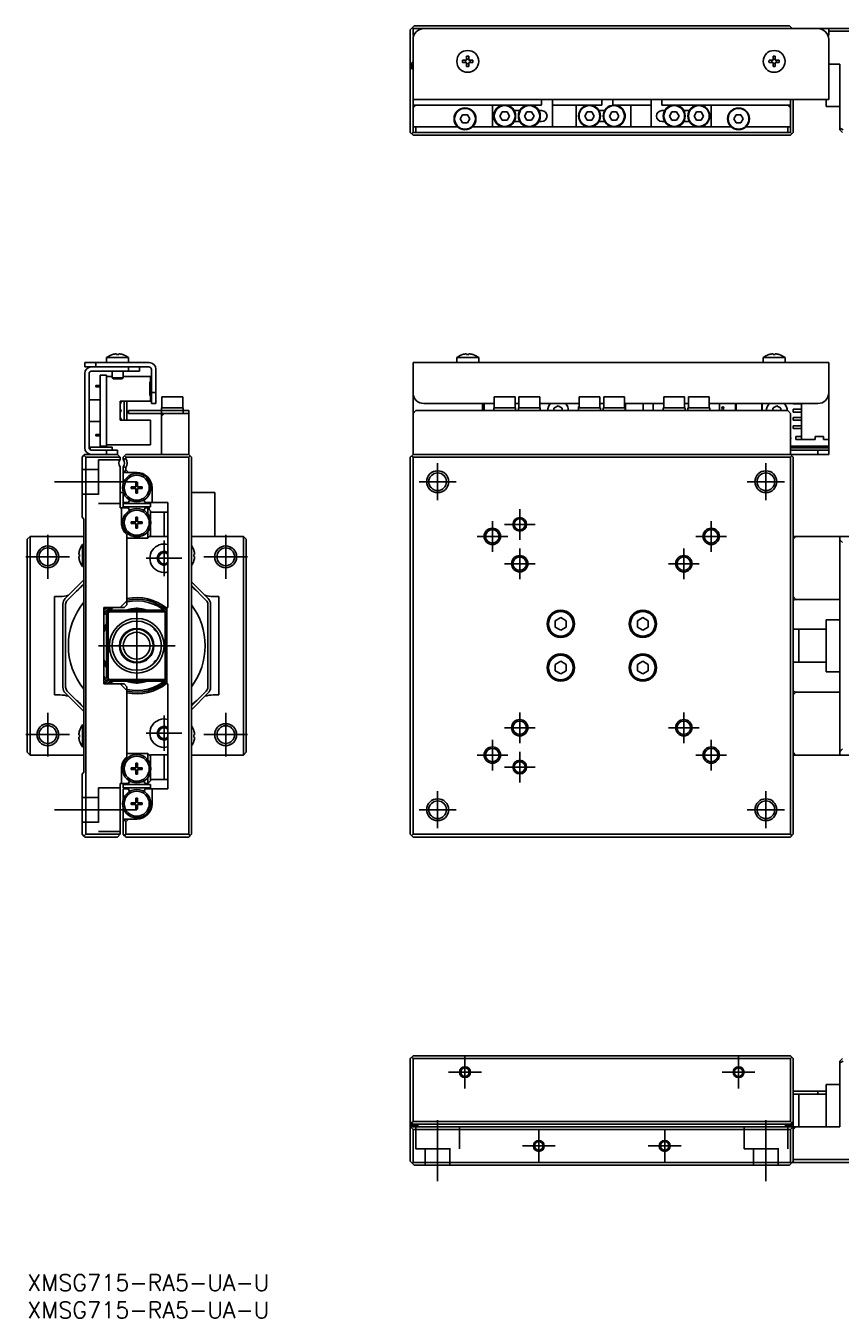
# Model space of a CAD drawing. Extents: x 0 to 582, y -8 to 238.
# Drawn here: x -0.3 to 148.8, y -8 to 228.4 of the extents above; entities that cross this region are included whole.
import ezdxf

# ---------------------------------------------------------------- set-up
doc = ezdxf.new("R2010")
doc.units = 0
doc.header["$LTSCALE"] = 0.5
doc.linetypes.add('CENTER', pattern=[50.8, 31.75, -6.35, 6.35, -6.35])
doc.linetypes.add('DASHED', pattern=[19.05, 12.7, -6.35])
for name, color, linetype in [('MSM_CENTER', 1, 'CENTER'), ('MSM_CONTINUOUS', 7, 'CONTINUOUS'), ('MSM_DASHED', 4, 'DASHED'), ('MSM_NARROW', 5, 'CONTINUOUS'), ('MSM_PART_NUMBER', 7, 'CONTINUOUS')]:
    doc.layers.add(name, color=color, linetype=linetype)
doc.styles.get("Standard").update_dxf_attribs({"font": 'txt.shx', "height": 1, "bigfont": 'bigfont.shx'})

# ---------------------------------------------------------------- blocks, each defined once
blk = doc.blocks.new('*U2')
at = {"layer": 'MSM_PART_NUMBER'}
blk.add_text('XMSG715-RA5-UA-U', height=3, dxfattribs=at).set_placement((0, -3))
blk = doc.blocks.new('*U3')
at = {"layer": 'MSM_PART_NUMBER'}
blk.add_text('XMSG715-RA5-UA-U', height=3, dxfattribs=at).set_placement((0, -8))

msp = doc.modelspace()

# ---------------------------------------------------------------- linework, layer by layer
at = {"layer": 'MSM_CENTER'}
for p, q in [((75, 141.6), (75, 148.4)), ((135, 141.6), (135, 148.4)), ((20, 145), (5, 145)), ((71.6, 145), (78.4, 145)), ((131.6, 145), (138.4, 145)), ((90, 134.4), (90, 140)), ((85, 132.2), (85, 137.8)), ((87.2, 137.2), (92.8, 137.2)), ((125, 132.2), (125, 137.8)), ((3.736544, 135.263456), (3.736544, 127.263456)), ((36.263456, 135.263456), (36.263456, 127.263456)), ((82.2, 135), (87.8, 135)), ((122.2, 135), (127.8, 135)), ((25, 127.75), (25, 134.25)), ((90, 127.2), (90, 132.8)), ((120, 127.2), (120, 132.8)), ((-0.263456, 131.263456), (7.736544, 131.263456)), ((21.75, 131), (28.25, 131)), ((32.263456, 131.263456), (40.263456, 131.263456)), ((87.2, 130), (92.8, 130)), ((117.2, 130), (122.8, 130)), ((20, 108), (20, 122)), ((13, 115), (27, 115)), ((3.736544, 102.736544), (3.736544, 94.736544)), ((25, 95.75), (25, 102.25)), ((36.263456, 102.736544), (36.263456, 94.736544)), ((90, 97.2), (90, 102.8)), ((120, 97.2), (120, 102.8)), ((87.2, 100), (92.8, 100)), ((117.2, 100), (122.8, 100)), ((-0.263456, 98.736544), (7.736544, 98.736544)), ((21.75, 99), (28.25, 99)), ((32.263456, 98.736544), (40.263456, 98.736544)), ((85, 92.2), (85, 97.8)), ((125, 92.2), (125, 97.8)), ((82.2, 95), (87.8, 95)), ((90, 90), (90, 95.6)), ((122.2, 95), (127.8, 95)), ((87.2, 92.8), (92.8, 92.8)), ((75, 81.6), (75, 88.4)), ((135, 81.6), (135, 88.4)), ((5, 85), (20, 85)), ((71.6, 85), (78.4, 85)), ((131.6, 85), (138.4, 85)), ((80, 40), (80, 34)), ((130, 40), (130, 34)), ((77, 37), (83, 37)), ((127, 37), (133, 37)), ((75, 28.192536), (75, 17.036692)), ((93.5, 26.5), (93.5, 20.5)), ((116.5, 26.5), (116.5, 20.5)), ((135, 17.036692), (135, 28.192536)), ((90.5, 23.5), (96.5, 23.5)), ((113.5, 23.5), (119.5, 23.5))]:
    msp.add_line(p, q, dxfattribs=at)
at = {"layer": 'MSM_CONTINUOUS'}
for p, q in [((70.7, 228.387476), (70, 227.687476)), ((70, 208.887476), (70, 227.687476)), ((70.5, 227.887476), (70.35, 228.037476)), ((70.5, 226.687476), (70.5, 227.887476)), ((70.5, 227.887476), (162, 227.887476)), ((70.7, 228.387476), (139.3, 228.387476)), ((139.65, 228.037476), (139.3, 228.387476)), ((139.65, 228.037476), (139.5, 227.887476)), ((139.8, 227.887476), (139.65, 228.037476)), ((146.5, 227.887476), (146.5, 226.687476)), ((162, 227.387476), (146.5, 227.387476)), ((70.66697, 226.687476), (70.5, 226.687476)), ((70.5, 208.887476), (70.5, 225.887476)), ((146.5, 226.687476), (146.33303, 226.687476)), ((146.5, 225.887476), (146.5, 214.887476)), ((80.3, 222.087476), (80.3, 222.816185)), ((80.7, 222.816185), (80.7, 222.087476)), ((136.3, 222.087476), (136.3, 222.816185)), ((136.7, 222.816185), (136.7, 222.087476)), ((70, 221.387476), (70.5, 221.887476)), ((70.5, 221.387476), (70, 221.387476)), ((70, 221.187476), (70.5, 221.187476)), ((70.5, 220.887476), (70, 220.387476)), ((70.1, 220.487476), (70.1, 220.687476)), ((70.5, 220.387476), (70.25, 220.637476)), ((70.5, 220.987476), (70.4, 220.987476)), ((70.4, 220.987476), (70.4, 220.788297)), ((79.571291, 222.087476), (80.3, 222.087476)), ((80.3, 221.687476), (79.571291, 221.687476)), ((80.3, 220.958767), (80.3, 221.687476)), ((80.7, 222.087476), (81.428709, 222.087476)), ((80.7, 221.687476), (80.7, 220.958767)), ((81.428709, 221.687476), (80.7, 221.687476)), ((135.571291, 222.087476), (136.3, 222.087476)), ((136.3, 221.687476), (135.571291, 221.687476)), ((136.3, 220.958767), (136.3, 221.687476)), ((136.7, 222.087476), (137.428709, 222.087476)), ((136.7, 221.687476), (136.7, 220.958767)), ((137.428709, 221.687476), (136.7, 221.687476)), ((148.5, 221.387476), (146.5, 221.387476)), ((148.5, 209.387476), (148.5, 221.387476)), ((146.5, 214.887476), (70.5, 214.887476)), ((70.5, 213.387476), (71, 213.887476)), ((94, 213.887476), (70.5, 213.887476)), ((85, 209.887476), (85, 213.887476)), ((90.017949, 212.887476), (88.982051, 212.887476)), ((94, 212.887476), (93.482051, 212.887476)), ((94, 213.887476), (94, 214.887476)), ((96, 214.887476), (96, 209.887476)), ((105, 213.887476), (96, 213.887476)), ((100.3, 213.887476), (100.3, 209.887476)), ((105.517949, 212.887476), (104.482051, 212.887476)), ((105, 213.887476), (105, 214.887476)), ((107, 214.887476), (107, 213.887476)), ((107, 213.887476), (114, 213.887476)), ((110.3, 209.887476), (110.3, 213.887476)), ((114, 214.887476), (114, 209.887476)), ((116, 214.887476), (116, 213.887476)), ((116, 213.887476), (139.5, 213.887476)), ((116.517949, 212.887476), (116, 212.887476)), ((121.017949, 212.887476), (119.982051, 212.887476)), ((125, 209.887476), (125, 213.887476)), ((139, 213.887476), (139.5, 213.387476)), ((139.5, 214.887476), (139.5, 208.887476)), ((140, 214.887476), (140, 208.887476)), ((146, 213.637476), (146, 214.887476)), ((146, 213.637476), (148.5, 213.637476)), ((79.133975, 211.387476), (79.566987, 212.137476)), ((79.566987, 210.637476), (79.133975, 211.387476)), ((79.566987, 212.137476), (80.433013, 212.137476)), ((80.433013, 210.637476), (79.566987, 210.637476)), ((80.433013, 212.137476), (80.866025, 211.387476)), ((80.866025, 211.387476), (80.433013, 210.637476)), ((86.383975, 211.887476), (86.816987, 212.637476)), ((86.816987, 211.137476), (86.383975, 211.887476)), ((86.816987, 212.637476), (87.683013, 212.637476)), ((87.683013, 211.137476), (86.816987, 211.137476)), ((87.683013, 212.637476), (88.116025, 211.887476)), ((88.116025, 211.887476), (87.683013, 211.137476)), ((88.982051, 210.887476), (90.017949, 210.887476)), ((90.883975, 211.887476), (91.316987, 212.637476)), ((91.316987, 211.137476), (90.883975, 211.887476)), ((91.316987, 212.637476), (92.183013, 212.637476)), ((92.183013, 211.137476), (91.316987, 211.137476)), ((92.183013, 212.637476), (92.616025, 211.887476)), ((92.616025, 211.887476), (92.183013, 211.137476)), ((93.482051, 210.887476), (94, 210.887476)), ((101.883975, 211.887476), (102.316987, 212.637476)), ((102.316987, 211.137476), (101.883975, 211.887476)), ((102.316987, 212.637476), (103.183013, 212.637476)), ((103.183013, 211.137476), (102.316987, 211.137476)), ((103.183013, 212.637476), (103.616025, 211.887476)), ((103.616025, 211.887476), (103.183013, 211.137476)), ((104.482051, 210.887476), (105.517949, 210.887476)), ((106.383975, 211.887476), (106.816987, 212.637476)), ((106.816987, 211.137476), (106.383975, 211.887476)), ((106.816987, 212.637476), (107.683013, 212.637476)), ((107.683013, 211.137476), (106.816987, 211.137476)), ((107.683013, 212.637476), (108.116025, 211.887476)), ((108.116025, 211.887476), (107.683013, 211.137476)), ((116, 210.887476), (116.517949, 210.887476)), ((117.383975, 211.887476), (117.816987, 212.637476)), ((117.816987, 211.137476), (117.383975, 211.887476)), ((117.816987, 212.637476), (118.683013, 212.637476)), ((118.683013, 211.137476), (117.816987, 211.137476)), ((118.683013, 212.637476), (119.116025, 211.887476)), ((119.116025, 211.887476), (118.683013, 211.137476)), ((119.982051, 210.887476), (121.017949, 210.887476)), ((121.883975, 211.887476), (122.316987, 212.637476)), ((122.316987, 211.137476), (121.883975, 211.887476)), ((122.316987, 212.637476), (123.183013, 212.637476)), ((123.183013, 211.137476), (122.316987, 211.137476)), ((123.183013, 212.637476), (123.616025, 211.887476)), ((123.616025, 211.887476), (123.183013, 211.137476)), ((129.133975, 211.387476), (129.566987, 212.137476)), ((129.566987, 210.637476), (129.133975, 211.387476)), ((129.566987, 212.137476), (130.433013, 212.137476)), ((130.433013, 210.637476), (129.566987, 210.637476)), ((130.433013, 212.137476), (130.866025, 211.387476)), ((130.866025, 211.387476), (130.433013, 210.637476)), ((70, 208.887476), (70.5, 208.387476)), ((70.25, 208.637476), (70.5, 208.887476)), ((70.5, 209.887476), (78.677124, 209.887476)), ((139.5, 208.887476), (70.5, 208.887476)), ((139.5, 208.387476), (70.5, 208.387476)), ((71, 209.887476), (71, 208.887476)), ((81.322876, 209.887476), (128.677124, 209.887476)), ((131.322876, 209.887476), (139.5, 209.887476)), ((139, 208.887476), (139, 209.887476)), ((139.5, 208.887476), (139.75, 208.637476)), ((139.5, 208.387476), (140, 208.887476)), ((148.5, 209.693662), (149.112372, 209.387476)), ((149, 208.887476), (148.5, 209.387476)), ((15.571291, 168.255733), (15.55, 168.255733)), ((16.3, 168.255733), (16.3, 168.387476)), ((16.7, 168.255733), (16.3, 168.255733)), ((16.7, 168.387476), (16.7, 168.255733)), ((17.45, 168.255733), (17.428709, 168.255733)), ((79.571291, 168.255733), (79.55, 168.255733)), ((80.3, 168.255733), (80.3, 168.387476)), ((80.7, 168.255733), (80.3, 168.255733)), ((80.7, 168.387476), (80.7, 168.255733)), ((81.45, 168.255733), (81.428709, 168.255733)), ((135.571291, 168.255733), (135.55, 168.255733)), ((136.3, 168.255733), (136.3, 168.387476)), ((136.7, 168.255733), (136.3, 168.255733)), ((136.7, 168.387476), (136.7, 168.255733)), ((137.45, 168.255733), (137.428709, 168.255733)), ((10.5, 166), (10.5, 166.8)), ((10.5, 166.8), (22.3, 166.8)), ((22.2, 166), (10.5, 166)), ((12.5, 166.8), (12.5, 166)), ((18.5, 167.697999), (14.5, 167.697999)), ((14.5, 167.697999), (14.5, 166.8)), ((18.5, 166.8), (18.5, 167.697999)), ((18.5, 165.2), (18.5, 166)), ((20.5, 166), (20.5, 165.2)), ((22.7, 159.3), (22.7, 165.5)), ((23.5, 165.6), (23.5, 159.3)), ((70.5, 166.8), (70.5, 150)), ((70.5, 166.8), (146.5, 166.8)), ((82.5, 167.697999), (78.5, 167.697999)), ((78.5, 167.697999), (78.5, 166.8)), ((82.5, 166.8), (82.5, 167.697999)), ((138.5, 167.697999), (134.5, 167.697999)), ((134.5, 167.697999), (134.5, 166.8)), ((138.5, 166.8), (138.5, 167.697999)), ((146.5, 166.8), (146.5, 150)), ((10.5, 164.8), (10.5, 151.2)), ((11.3, 164.8), (11.3, 151.2)), ((11.7, 165.2), (20.5, 165.2)), ((13.3, 151.5), (13.3, 164.5)), ((13.3, 164.5), (14.5, 164.5)), ((14.5, 151.5), (14.5, 164.5)), ((15.5, 164.25), (14.5, 164.25)), ((15.5, 165.199981), (15.5, 164)), ((15.5, 164), (17.5, 164)), ((15.5, 164), (15.7, 163.8)), ((17.3, 163.8), (15.7, 163.8)), ((17.3, 163.8), (17.5, 164)), ((17.5, 164), (17.5, 165.199981)), ((22.5, 164.25), (17.5, 164.25)), ((22.4, 160.75), (22.4, 163.25)), ((22.5, 163.25), (22.4, 163.25)), ((22.5, 163.25), (22.5, 164.25)), ((12.5, 162.625), (12.5, 162.375)), ((13.3, 162.625), (12.5, 162.625)), ((13.3, 162.375), (12.5, 162.375)), ((22.4, 162.45), (22.5, 162.45)), ((22.4, 162.075), (22.5, 162.075)), ((22.4, 161.925), (22.5, 161.925)), ((22.4, 161.55), (22.5, 161.55)), ((22.5, 160.75), (22.4, 160.75)), ((22.5, 161.55), (22.5, 162.45)), ((22.5, 159.75), (22.5, 160.75)), ((22.7, 161.3), (23.5, 161.3)), ((13.3, 160), (11.3, 160)), ((17, 159.75), (22.5, 159.75)), ((17, 156.25), (17, 159.75)), ((17.7, 159.75), (17.7, 156.25)), ((18.2, 159.75), (18.2, 156.25)), ((23.5, 159.3), (22.7, 159.3)), ((24.5, 158.5), (24.5, 150)), ((24.5, 158.5), (28.5, 158.5)), ((28.4, 160.5), (24.6, 160.5)), ((24.6, 160.5), (24.6, 158.5)), ((28.4, 158.5), (28.4, 160.5)), ((28.5, 157.5), (28.5, 158.5)), ((85.35, 159.3), (72.5, 159.3)), ((83.2, 158), (83.2, 159.3)), ((83.5, 158), (83.5, 159.3)), ((85.25, 158.5), (89.25, 158.5)), ((85.25, 158.5), (85.25, 158)), ((89.15, 160.5), (85.35, 160.5)), ((85.35, 160.5), (85.35, 158.5)), ((89.15, 158.5), (89.15, 160.5)), ((89.85, 159.3), (89.15, 159.3)), ((89.25, 158), (89.25, 158.5)), ((89.75, 158.5), (93.75, 158.5)), ((89.75, 158.5), (89.75, 158)), ((93.65, 160.5), (89.85, 160.5)), ((89.85, 160.5), (89.85, 158.5)), ((93.65, 158.5), (93.65, 160.5)), ((100.85, 159.3), (93.65, 159.3)), ((93.75, 158), (93.75, 158.5)), ((96.25, 158.433013), (97, 158.866026)), ((96.25, 158), (96.25, 158.433013)), ((97, 158.866026), (97.75, 158.433013)), ((97.75, 158.433013), (97.75, 158)), ((100.75, 158.5), (104.75, 158.5)), ((100.75, 158.5), (100.75, 158)), ((104.65, 160.5), (100.85, 160.5)), ((100.85, 160.5), (100.85, 158.5)), ((104.65, 158.5), (104.65, 160.5)), ((105.35, 159.3), (104.65, 159.3)), ((104.75, 158), (104.75, 158.5)), ((105.25, 158.5), (109.25, 158.5)), ((105.25, 158.5), (105.25, 158)), ((109.15, 160.5), (105.35, 160.5)), ((105.35, 160.5), (105.35, 158.5)), ((109.15, 158.5), (109.15, 160.5)), ((116.35, 159.3), (109.15, 159.3)), ((109.25, 158), (109.25, 158.5)), ((109.34, 159.3), (109.34, 158)), ((112.54, 158), (112.54, 159.3)), ((114.42, 159.3), (114.42, 158)), ((116.25, 158.5), (120.25, 158.5)), ((116.25, 158.5), (116.25, 158)), ((120.15, 160.5), (116.35, 160.5)), ((116.35, 160.5), (116.35, 158.5)), ((120.15, 158.5), (120.15, 160.5)), ((120.85, 159.3), (120.15, 159.3)), ((120.25, 158), (120.25, 158.5)), ((120.75, 158.5), (124.75, 158.5)), ((120.75, 158.5), (120.75, 158)), ((124.65, 160.5), (120.85, 160.5)), ((120.85, 160.5), (120.85, 158.5)), ((124.65, 158.5), (124.65, 160.5)), ((144.5, 159.3), (124.65, 159.3)), ((124.75, 158), (124.75, 158.5)), ((126.5, 158), (126.5, 159.3)), ((129.445, 158), (129.445, 159.3)), ((129.545, 159.3), (129.545, 158)), ((134.245, 158), (134.245, 159.3)), ((134.345, 159.3), (134.345, 158)), ((136.25, 158.433013), (137, 158.866026)), ((136.25, 158), (136.25, 158.433013)), ((137, 158.866026), (137.75, 158.433013)), ((137.75, 158.433013), (137.75, 158)), ((140, 159.25), (140, 159.3)), ((140, 159.25), (141.5, 159.25)), ((141.5, 159.3), (141.5, 152.75)), ((22.5, 156.25), (17, 156.25)), ((18.5, 157.5), (18.5, 158.000002)), ((28.5, 158.000002), (18.5, 158.000002)), ((18.5, 157.5), (29.5, 157.5)), ((22.5, 151.75), (22.5, 156.25)), ((24.5, 157), (25, 157.5)), ((28.5, 158), (29.5, 158)), ((29.5, 158), (29.5, 150)), ((71, 158), (70.5, 157.5)), ((71, 158), (139, 158)), ((139.5, 157.5), (139, 158)), ((139.5, 157.5), (139.5, 150)), ((140, 157.75), (140, 158.25)), ((141.5, 158.25), (140, 158.25)), ((140, 157.75), (141.5, 157.75)), ((140, 156.25), (140, 156.75)), ((141.5, 156.75), (140, 156.75)), ((140, 156.25), (141.5, 156.25)), ((11.3, 156), (13.3, 156)), ((140, 154.75), (140, 155.25)), ((141.5, 155.25), (140, 155.25)), ((140, 154.75), (141.5, 154.75)), ((11.5, 151.3), (15.5, 151.3)), ((11.5, 151.3), (11.5, 150.85359)), ((12.5, 153.625), (12.5, 153.375)), ((13.3, 153.625), (12.5, 153.625)), ((13.3, 153.375), (12.5, 153.375)), ((13.3, 151.5), (14.5, 151.5)), ((14.5, 151.75), (22.5, 151.75)), ((15.5, 150.8), (15.5, 151.3)), ((146.5, 151.5), (139.5, 151.5)), ((140.5, 152.75), (140.5, 153.25)), ((141.5, 153.25), (140.5, 153.25)), ((140.5, 152.75), (144, 152.75)), ((144, 152.75), (144, 153.25)), ((144, 153.25), (145.5, 153.25)), ((145.5, 152.75), (145.5, 153.25)), ((145.5, 152.75), (146.5, 152.75)), ((10, 149.5), (10.35, 149.85)), ((10, 138.5), (10, 149.5)), ((10.5, 150), (10.35, 149.85)), ((10.35, 149.85), (10.7, 149.5)), ((10.5, 150), (16.5, 150)), ((10.7, 149.5), (10.7, 80.5)), ((17, 149.5), (10.7, 149.5)), ((11.7, 150.8), (16.5, 150.8)), ((14.5, 150), (14.5, 150.8)), ((16.5, 150.8), (16.5, 150)), ((17, 149.5), (16.5, 150)), ((17, 149.5), (17, 149.061438)), ((17.5, 149.5), (17.75, 149.75)), ((17.5, 149.061438), (17.5, 149.5)), ((18, 149.229156), (17.5, 149.061438)), ((18, 150), (17.75, 149.75)), ((17.75, 149.75), (18, 149.5)), ((18, 150), (29.5, 150)), ((18, 149.5), (18, 149.229156)), ((29.5, 149.5), (18, 149.5)), ((30, 149.5), (29.5, 150)), ((29.5, 149.5), (29.75, 149.75)), ((29.5, 80.5), (29.5, 149.5)), ((30, 149.5), (30, 80.5)), ((70, 149.5), (70.5, 150)), ((70, 80.5), (70, 149.5)), ((70.25, 149.75), (70.5, 149.5)), ((70.5, 150), (146.5, 150)), ((139.5, 149.5), (70.5, 149.5)), ((70.5, 149.5), (70.5, 80.5)), ((139.5, 151.2), (146.5, 151.2)), ((146.5, 150.8), (139.5, 150.8)), ((139.5, 150), (140, 149.5)), ((139.5, 149.5), (139.75, 149.75)), ((139.5, 80.5), (139.5, 149.5)), ((140, 149.5), (140, 80.5)), ((144.5, 150), (144.5, 150.8)), ((17, 147.738562), (17, 140.2)), ((18, 147.570844), (17.5, 147.738562)), ((17.5, 147.738562), (17.5, 144.614143)), ((20, 146.7), (17.5, 146.7)), ((18, 147.2), (17.646446, 146.7)), ((18, 147.570844), (18, 147.2)), ((18.5, 146.7), (18, 147.2)), ((19.855, 144.9), (20.145, 144.9)), ((19.855, 144.105), (19.855, 144.9)), ((20.145, 144.370007), (19.855, 144.370007)), ((20.145, 144.105), (20.145, 144.9)), ((17, 143), (17.5, 143)), ((17.5, 143.185857), (17.5, 140.2)), ((19, 144.045), (19.795, 144.045)), ((19, 144.045), (19, 143.755)), ((19, 143.755), (19.795, 143.755)), ((19.529993, 143.755), (19.529993, 144.045)), ((19.855, 142.9), (19.855, 143.695)), ((19.855, 143.429994), (20.145, 143.429994)), ((19.855, 142.9), (20.145, 142.9)), ((20.145, 142.9), (20.145, 143.695)), ((20.205, 144.045), (21, 144.045)), ((20.205, 143.755), (21, 143.755)), ((20.470006, 143.755), (20.470006, 144.045)), ((21, 144.045), (21, 143.755)), ((22.8, 143.9), (22.8, 141.2)), ((30.000019, 143), (34.3, 143)), ((34.3, 143), (34.3, 135)), ((18.449929, 140.2), (17, 140.2)), ((17.2, 137.5), (17.2, 140.2)), ((17.5, 141.2), (18.449344, 141.2)), ((22.5, 141), (17.5, 141)), ((22.5, 140.4), (17.5, 140.4)), ((18.449344, 141.2), (18.599455, 141.46)), ((18.449929, 140.2), (18.578847, 139.976707)), ((21.400544, 141.46), (21.550655, 141.2)), ((21.550071, 140.2), (21.421152, 139.976707)), ((21.550071, 140.2), (22, 140.2)), ((21.550655, 141.2), (25.7, 141.2)), ((22, 139.161325), (22, 140.2)), ((22.5, 139.7), (22, 140.2)), ((22.3, 141.2), (22.3, 141)), ((22.3, 140.4), (22.3, 139.9)), ((22.5, 140.4), (22.5, 141)), ((22.5, 139.7), (22.5, 138.214143)), ((25.7, 141.2), (25.7, 122)), ((10.35, 138.15), (10, 138.5)), ((10.35, 91.85), (10.35, 138.15)), ((19, 137.645), (19.795, 137.645)), ((19, 137.645), (19, 137.355)), ((19, 137.355), (19.795, 137.355)), ((19.529993, 137.355), (19.529993, 137.645)), ((19.855, 138.5), (20.145, 138.5)), ((19.855, 137.705), (19.855, 138.5)), ((20.145, 137.970007), (19.855, 137.970007)), ((19.855, 136.5), (19.855, 137.295)), ((20.145, 137.705), (20.145, 138.5)), ((20.145, 136.5), (20.145, 137.295)), ((20.205, 137.645), (21, 137.645)), ((20.205, 137.355), (21, 137.355)), ((20.470006, 137.355), (20.470006, 137.645)), ((21, 137.645), (21, 137.355)), ((25.7, 139.45), (22.5, 139.45)), ((25, 134.95), (25, 139.45)), ((0, 134.5), (0.5, 135)), ((0.5, 135), (0.5, 95)), ((10.35, 135), (0.5, 135)), ((18.2, 135.355239), (18.2, 122.5)), ((19.855, 137.029994), (20.145, 137.029994)), ((19.855, 136.5), (20.145, 136.5)), ((22, 134.7), (22, 135.838675)), ((22, 134.7), (22.5, 135.2)), ((22.5, 135), (22.3, 135)), ((22.5, 136.785857), (22.5, 134.95)), ((22.5, 134.95), (25.7, 134.95)), ((30, 135), (39.5, 135)), ((39.5, 95), (39.5, 135)), ((39.5, 135), (40, 134.5)), ((140, 134.5), (140.5, 135)), ((209, 135), (140, 135)), ((148.5, 95), (148.5, 135)), ((0, 95.5), (0, 134.5)), ((9.544267, 132.45), (9.544267, 132.428709)), ((10.102001, 133.5), (10.102001, 129.5)), ((10.35, 133.5), (10.102001, 133.5)), ((22, 134.7), (18.2, 134.7)), ((30.455732, 132.428709), (30.455732, 132.45)), ((40, 134.5), (40, 95.5)), ((149, 133.887628), (148.5, 134.387628)), ((9.412524, 131.7), (9.544267, 131.7)), ((9.544267, 131.3), (9.412524, 131.3)), ((9.544267, 131.7), (9.544267, 131.3)), ((9.544267, 130.571291), (9.544267, 130.55)), ((30.455732, 131.7), (30.587475, 131.7)), ((30.455732, 131.3), (30.455732, 131.7)), ((30.587475, 131.3), (30.455732, 131.3)), ((30.455732, 130.55), (30.455732, 130.571291)), ((10.102001, 129.5), (10.35, 129.5)), ((6.93934, 123.646447), (10.35, 127.057107)), ((10.35, 126.35), (7.292893, 123.292893)), ((30, 126.707107), (33.06066, 123.646447)), ((32.707107, 123.292893), (30, 126)), ((5, 124), (5, 106)), ((5, 124), (6, 124)), ((16.992893, 122), (18.2, 123.207107)), ((35, 124), (34, 124)), ((35, 124), (35, 106)), ((140.5, 123.485282), (140, 123.985282)), ((140, 123.305609), (140.5, 123.485282)), ((148.5, 123.485282), (140.5, 123.485282)), ((6.5, 107.414214), (6.5, 122.585787)), ((7, 122.585787), (7, 107.414214)), ((17.7, 122), (14, 122)), ((14, 122), (14, 108)), ((14.5, 120.7), (14.8, 121)), ((14.5, 109.3), (14.5, 120.7)), ((15, 121.2), (14.8, 121)), ((14.8, 121), (14.8, 109)), ((15, 121.2), (15.3, 121.5)), ((25, 121.2), (15, 121.2)), ((15.3, 121.5), (24.7, 121.5)), ((18.2, 122.5), (17.7, 122)), ((24.7, 121.5), (25, 121.2)), ((25.2, 121), (25, 121.2)), ((25.2, 109), (25.2, 121)), ((25.2, 121), (25.5, 120.7)), ((25.5, 122), (25.5, 108)), ((25.7, 122), (25.5, 122)), ((33, 107.414214), (33, 122.585787)), ((33.5, 122.585787), (33.5, 107.414214)), ((96.5, 119.577351), (97.5, 120.154701)), ((96.5, 118.42265), (96.5, 119.577351)), ((97.5, 117.8453), (96.5, 118.42265)), ((97.5, 120.154701), (98.5, 119.577351)), ((98.5, 118.42265), (97.5, 117.8453)), ((98.5, 119.577351), (98.5, 118.42265)), ((111.5, 119.577351), (112.5, 120.154701)), ((111.5, 118.42265), (111.5, 119.577351)), ((112.5, 117.8453), (111.5, 118.42265)), ((112.5, 120.154701), (113.5, 119.577351)), ((113.5, 118.42265), (112.5, 117.8453)), ((113.5, 119.577351), (113.5, 118.42265)), ((146, 110.25), (146, 119.75)), ((148.5, 119.75), (146, 119.75)), ((23.2, 117.975), (23.2, 118.163859)), ((23.2, 117.975), (23.425, 117.75)), ((23.425, 117.918797), (23.425, 117.75)), ((23.425, 117.75), (23.561723, 117.75)), ((23.561743, 117.75), (23.561894, 117.75)), ((146, 118), (140, 118)), ((141, 111.999995), (141, 118.000005)), ((23.425, 112.25), (23.2, 112.025)), ((23.2, 111.836142), (23.2, 112.025)), ((23.425, 112.25), (23.425, 112.081203)), ((23.561868, 112.25), (23.425, 112.25)), ((96.5, 111.577351), (97.5, 112.154701)), ((96.5, 110.42265), (96.5, 111.577351)), ((97.5, 112.154701), (98.5, 111.577351)), ((98.5, 111.577351), (98.5, 110.42265)), ((111.5, 111.577351), (112.5, 112.154701)), ((111.5, 110.42265), (111.5, 111.577351)), ((112.5, 112.154701), (113.5, 111.577351)), ((113.5, 111.577351), (113.5, 110.42265)), ((140, 112), (146, 112)), ((14.8, 109), (14.5, 109.3)), ((14.8, 109), (15, 108.8)), ((15, 108.8), (25, 108.8)), ((15.3, 108.5), (15, 108.8)), ((25, 108.8), (24.7, 108.5)), ((25, 108.8), (25.2, 109)), ((25.5, 109.3), (25.2, 109)), ((97.5, 109.8453), (96.5, 110.42265)), ((98.5, 110.42265), (97.5, 109.8453)), ((112.5, 109.8453), (111.5, 110.42265)), ((113.5, 110.42265), (112.5, 109.8453)), ((146, 110.25), (148.5, 110.25)), ((7.292893, 106.707107), (10.35, 103.65)), ((17.7, 108), (14, 108)), ((24.7, 108.5), (15.3, 108.5)), ((18.2, 106.792893), (16.992893, 108)), ((17.7, 108), (18.2, 107.5)), ((18.2, 107.5), (18.2, 94.644761)), ((25.7, 108), (25.5, 108)), ((25.7, 108), (25.7, 88.8)), ((30, 104), (32.707107, 106.707107)), ((140.5, 106.514719), (140, 106.694391)), ((140, 106.014719), (140.5, 106.514719)), ((140.5, 106.514719), (148.5, 106.514719)), ((5, 106), (6, 106)), ((10.35, 102.942893), (6.93934, 106.353554)), ((33.06066, 106.353554), (30, 103.292893)), ((35, 106), (34, 106)), ((9.544267, 99.45), (9.544267, 99.428709)), ((10.102001, 100.5), (10.102001, 96.5)), ((10.35, 100.5), (10.102001, 100.5)), ((30.455732, 99.428709), (30.455732, 99.45)), ((9.412524, 98.7), (9.544267, 98.7)), ((9.544267, 98.3), (9.412524, 98.3)), ((9.544267, 98.7), (9.544267, 98.3)), ((9.544267, 97.571291), (9.544267, 97.55)), ((30.455732, 98.7), (30.587475, 98.7)), ((30.455732, 98.3), (30.455732, 98.7)), ((30.587475, 98.3), (30.455732, 98.3)), ((30.455732, 97.55), (30.455732, 97.571291)), ((0.5, 95), (0, 95.5)), ((10.35, 95), (0.5, 95)), ((10.102001, 96.5), (10.35, 96.5)), ((18.2, 95.3), (22, 95.3)), ((22, 94.161325), (22, 95.3)), ((22.5, 94.8), (22, 95.3)), ((22.5, 95), (22.3, 95)), ((22.5, 95.05), (22.5, 93.214143)), ((25.7, 95.05), (22.5, 95.05)), ((25, 90.55), (25, 95.05)), ((30, 95), (39.5, 95)), ((40, 95.5), (39.5, 95)), ((140.5, 95), (140, 95.5)), ((140, 95), (209, 95)), ((148.5, 95.612373), (149, 96.112373)), ((17.2, 92.5), (17.2, 89.8)), ((19, 92.645), (19.795, 92.645)), ((19, 92.645), (19, 92.355)), ((19, 92.355), (19.795, 92.355)), ((19.529993, 92.355), (19.529993, 92.645)), ((19.855, 93.5), (20.145, 93.5)), ((19.855, 92.705), (19.855, 93.5)), ((20.145, 92.970007), (19.855, 92.970007)), ((19.855, 91.5), (19.855, 92.295)), ((20.145, 92.705), (20.145, 93.5)), ((20.145, 91.5), (20.145, 92.295)), ((20.205, 92.645), (21, 92.645)), ((20.205, 92.355), (21, 92.355)), ((20.470006, 92.355), (20.470006, 92.645)), ((21, 92.645), (21, 92.355)), ((10, 91.5), (10.35, 91.85)), ((10, 80.5), (10, 91.5)), ((18.449929, 89.8), (18.578847, 90.023294)), ((19.855, 92.029994), (20.145, 92.029994)), ((19.855, 91.5), (20.145, 91.5)), ((21.550071, 89.8), (21.421152, 90.023294)), ((22, 89.8), (22, 90.838675)), ((22, 89.8), (22.5, 90.3)), ((22.5, 91.785857), (22.5, 90.3)), ((22.5, 90.55), (25.7, 90.55)), ((17, 89.8), (17, 80.5)), ((18.449929, 89.8), (17, 89.8)), ((17.5, 89), (17.5, 89.6)), ((22.5, 89.6), (17.5, 89.6)), ((22.5, 89), (17.5, 89)), ((18.449344, 88.8), (17.5, 88.8)), ((17.5, 88.8), (17.5, 86.814143)), ((18.449344, 88.8), (18.599455, 88.54)), ((21.400544, 88.54), (21.550655, 88.8)), ((22, 89.8), (21.550071, 89.8)), ((25.7, 88.8), (21.550655, 88.8)), ((22.5, 89), (22.5, 89.6)), ((22.8, 88.8), (22.8, 86.1)), ((17.5, 80.5), (17.5, 85.385857)), ((19, 86.245), (19.795, 86.245)), ((19, 86.245), (19, 85.955)), ((19, 85.955), (19.795, 85.955)), ((19.529993, 85.955), (19.529993, 86.245)), ((19.855, 87.1), (20.145, 87.1)), ((19.855, 86.305), (19.855, 87.1)), ((20.145, 86.570007), (19.855, 86.570007)), ((19.855, 85.1), (19.855, 85.895)), ((19.855, 85.629994), (20.145, 85.629994)), ((19.855, 85.1), (20.145, 85.1)), ((20.145, 86.305), (20.145, 87.1)), ((20.145, 85.1), (20.145, 85.895)), ((20.205, 86.245), (21, 86.245)), ((20.205, 85.955), (21, 85.955)), ((20.470006, 85.955), (20.470006, 86.245)), ((21, 86.245), (21, 85.955)), ((17.5, 83.3), (20, 83.3)), ((17.646446, 83.3), (18, 82.8)), ((18, 82.8), (18.5, 83.3)), ((18, 82.8), (18, 80.5)), ((10.35, 80.15), (10, 80.5)), ((10.7, 80.5), (10.35, 80.15)), ((10.7, 80.5), (17, 80.5)), ((16.5, 80), (17, 80.5)), ((17.75, 80.25), (17.5, 80.5)), ((18, 80.5), (17.75, 80.25)), ((18, 80.5), (29.5, 80.5)), ((29.75, 80.25), (29.5, 80.5)), ((29.5, 80), (30, 80.5)), ((70.5, 80), (70, 80.5)), ((70.5, 80.5), (70.25, 80.25)), ((70.5, 80.5), (139.5, 80.5)), ((139.75, 80.25), (139.5, 80.5)), ((140, 80.5), (139.5, 80)), ((10.35, 80.15), (10.5, 80)), ((16.5, 80), (10.5, 80)), ((17.75, 80.25), (18, 80)), ((29.5, 80), (18, 80)), ((139.5, 80), (70.5, 80)), ((70.5, 40), (70, 39.5)), ((70, 20.7), (70, 39.5)), ((70.5, 39.5), (70.25, 39.75)), ((70.5, 40), (139.5, 40)), ((70.5, 39.5), (70.5, 28)), ((139.5, 39.5), (70.5, 39.5)), ((140, 39.5), (139.5, 40)), ((139.75, 39.75), (139.5, 39.5)), ((139.5, 28), (139.5, 39.5)), ((140, 20.5), (140, 39.5)), ((148.5, 39), (149, 39.5)), ((148.5, 39), (148.5, 27)), ((149.112372, 39), (148.5, 38.693814)), ((146, 33.5), (140, 33.5)), ((144.5, 33), (144.5, 33.5)), ((146, 27), (146, 34.75)), ((148.5, 34.75), (146, 34.75)), ((146, 33), (140, 33)), ((141, 26.999995), (141, 33.000005)), ((70, 28), (70.5, 27.5)), ((70, 27.2), (71.4, 27.2)), ((70, 27), (148.5, 27)), ((70.5, 26.5), (70, 27)), ((70.1, 27.7), (70.1, 27.899938)), ((70.25, 27.75), (70.5, 28)), ((70.4, 27.6), (70.4, 27.4)), ((70.4, 27.4), (71.1, 27.4)), ((70.5, 28), (139.5, 28)), ((139.5, 27.5), (70.5, 27.5)), ((139.5, 26.5), (70.5, 26.5)), ((70.5, 26.5), (70.5, 20.5)), ((71.1, 27.4), (71.1, 27.5)), ((71.4, 27.5), (71.4, 27.2)), ((138.6, 27.5), (138.6, 27.2)), ((140, 27.2), (138.6, 27.2)), ((138.9, 27.5), (138.9, 27.4)), ((138.9, 27.4), (139.6, 27.4)), ((139.5, 28), (139.75, 27.75)), ((139.5, 27.5), (140, 28)), ((140, 27), (139.5, 26.5)), ((139.5, 20.5), (139.5, 26.5)), ((139.6, 27.4), (139.6, 27.6)), ((139.9, 27.9), (139.9, 27.7)), ((140, 26.5), (140.5, 27)), ((70, 20.7), (70.7, 20)), ((70.35, 20.35), (70.5, 20.5)), ((70.5, 20.5), (139.5, 20.5)), ((139.3, 20), (70.7, 20)), ((139.3, 20), (140, 20.7)), ((139.5, 20.5), (139.65, 20.35)), ((162, 20.5), (139.8, 20.5)), ((140, 21), (162, 21))]:
    msp.add_line(p, q, dxfattribs=at)
for centre, radius in [((80.5, 221.887476), 2), ((136.5, 221.887476), 2), ((80, 211.387476), 2), ((80, 211.387476), 1.9), ((87.25, 211.887476), 2), ((87.25, 211.887476), 1.9), ((91.75, 211.887476), 2), ((91.75, 211.887476), 1.9), ((102.75, 211.887476), 2), ((102.75, 211.887476), 1.9), ((107.25, 211.887476), 2), ((107.25, 211.887476), 1.9), ((118.25, 211.887476), 2), ((118.25, 211.887476), 1.9), ((122.75, 211.887476), 2), ((122.75, 211.887476), 1.9), ((130, 211.387476), 2), ((130, 211.387476), 1.9), ((127.1325, 158.47), 0.2), ((20, 143.9), 2.6), ((20, 143.9), 2.3), ((20, 137.5), 2.6), ((20, 137.5), 2.3), ((90, 137.2), 1.0065), ((3.736544, 131.263456), 1.621), ((36.263456, 131.263456), 1.621), ((97.5, 119), 2.5), ((97.5, 119), 2.25), ((112.5, 119), 2.5), ((112.5, 119), 2.25), ((20, 115), 5), ((20, 115), 4.5), ((20, 115), 3.15), ((20, 115), 3), ((97.5, 111), 2.5), ((112.5, 111), 2.5), ((97.5, 111), 2.25), ((112.5, 111), 2.25), ((3.736544, 98.736544), 1.621), ((36.263456, 98.736544), 1.621), ((20, 92.5), 2.6), ((20, 92.5), 2.3), ((90, 92.8), 1.0065), ((20, 86.1), 2.6), ((20, 86.1), 2.3), ((80, 37), 0.7835), ((130, 37), 0.7835), ((93.5, 23.5), 0.7835), ((116.5, 23.5), 0.7835)]:
    msp.add_circle(centre, radius, dxfattribs=at)
at = {"layer": 'MSM_CONTINUOUS', "extrusion": (0, 0, -1)}
for centre, radius in [((-75, 145), 1.621), ((-135, 145), 1.621), ((-85, 135), 1.2295), ((-125, 135), 1.2295), ((-90, 130), 1.2295), ((-120, 130), 1.2295), ((-90, 100), 1.2295), ((-120, 100), 1.2295), ((-85, 95), 1.2295), ((-125, 95), 1.2295), ((-75, 85), 1.621), ((-135, 85), 1.621)]:
    msp.add_circle(centre, radius, dxfattribs=at)
at = {"layer": 'MSM_CONTINUOUS'}
for centre, radius, start, end in [((72.5, 225.887476), 2, 90, 180), ((144.5, 225.887476), 2, 0, 90), ((80.5, 221.887476), 0.95, 77.846803, 102.153197), ((80.5, 221.887476), 0.435085, 62.633517, 117.366483), ((136.5, 221.887476), 0.95, 77.846803, 102.153197), ((136.5, 221.887476), 0.435085, 62.633517, 117.366483), ((70.4, 220.687476), 0.3, 90, 180), ((80.5, 221.887476), 0.95, 167.846803, 192.153197), ((80.5, 221.887476), 0.435085, 152.633517, 207.366483), ((80.5, 221.887476), 0.435085, 242.633517, 297.366483), ((80.5, 221.887476), 0.95, 257.846803, 282.153197), ((80.5, 221.887476), 0.435085, 332.633517, 27.366483), ((80.5, 221.887476), 0.95, 347.846803, 12.153197), ((136.5, 221.887476), 0.95, 167.846803, 192.153197), ((136.5, 221.887476), 0.435085, 152.633517, 207.366483), ((136.5, 221.887476), 0.435085, 242.633517, 297.366483), ((136.5, 221.887476), 0.95, 257.846803, 282.153197), ((136.5, 221.887476), 0.435085, 332.633517, 27.366483), ((136.5, 221.887476), 0.95, 347.846803, 12.153197), ((94, 211.887476), 1, 270, 90), ((116, 211.887476), 1, 90, 270), ((108.3, 211.887476), 1, 334.631561, 25.368439), ((16.5, 165.2), 3.2, 107.270005, 128.682187), ((16.5, 165.2), 3.193744, 93.59035, 106.905258), ((16.5, 165.2), 3.193744, 73.094742, 86.40965), ((16.5, 165.2), 3.2, 51.317813, 72.729995), ((80.5, 165.2), 3.2, 107.270005, 128.682187), ((80.5, 165.2), 3.193744, 93.59035, 106.905258), ((80.5, 165.2), 3.193744, 73.094742, 86.40965), ((80.5, 165.2), 3.2, 51.317813, 72.729995), ((136.5, 165.2), 3.2, 107.270005, 128.682187), ((136.5, 165.2), 3.193744, 93.59035, 106.905258), ((136.5, 165.2), 3.193744, 73.094742, 86.40965), ((136.5, 165.2), 3.2, 51.317813, 72.729995), ((11.7, 164.8), 1.2, 90, 180), ((22.2, 165.5), 0.5, 0, 90), ((22.3, 165.6), 1.2, 0, 90), ((11.7, 164.8), 0.4, 90, 180), ((72.5, 161.3), 2, 180, 270), ((144.5, 161.3), 2, 270, 0), ((16.9, 159.5), 0.25, 293.578178, 66.421822), ((97, 158), 1.9, 136.826449, 179.99994), ((97, 158), 1.9, 0, 43.173551), ((100.945, 158.635), 0.2, 118.35935, 222.45415), ((137, 158), 1.9, 136.826449, 180), ((137, 158), 1.9, 0, 43.173551), ((16.9, 158), 0.25, 293.578178, 66.421822), ((16.9, 156.5), 0.25, 293.578178, 66.421822), ((139.3563, 152.92), 0.2, 315.930776, 44.069224), ((11.7, 151.2), 1.2, 180, 270), ((11.7, 151.2), 0.4, 180, 270), ((17.75, 148.4), 1, 138.590378, 221.409622), ((16.75, 148.4), 1, 318.590378, 41.409622), ((16.75, 148.4), 1.5, 326.44269, 33.55731), ((20, 143.9), 2.8, 0, 90), ((19.795, 144.105), 0.06, 270, 0), ((19.795, 143.695), 0.06, 0, 90), ((20.205, 144.105), 0.06, 180, 270), ((20.205, 143.695), 0.06, 90, 180), ((20, 140.7), 1.5875, 143.802777, 169.106947), ((20, 140.7), 1.5875, 190.893053, 216.197223), ((20.115, 140.815), 1.75, 208.621726, 217.005971), ((20.115, 140.585), 1.75, 142.994029, 150), ((20, 140.7), 1.5875, 10.893053, 36.197223), ((20, 140.7), 1.5875, 323.802777, 349.106947), ((19.885, 140.585), 1.75, 30, 37.005971), ((19.885, 140.815), 1.75, 322.994029, 331.378274), ((20, 137.5), 2.8, 180, 229.994799), ((19.795, 137.705), 0.06, 270, 0), ((19.795, 137.295), 0.06, 0, 90), ((20.205, 137.705), 0.06, 180, 270), ((20.205, 137.295), 0.06, 90, 180), ((12.6, 131.5), 3.193744, 163.094742, 176.40965), ((12.6, 131.5), 3.2, 141.317813, 162.729995), ((25, 131), 2.6, 74.381502, 285.61848684), ((27.4, 131.5), 3.2, 17.270005, 35.659088), ((27.4, 131.5), 3.193744, 3.59035, 16.905258), ((12.6, 131.5), 3.193744, 183.59035, 196.905258), ((12.6, 131.5), 3.2, 197.270005, 218.682187), ((25, 131), 1.0065, 45.93456976, 314.06543024), ((27.4, 131.5), 3.2, 324.340912, 342.729995), ((27.4, 131.5), 3.193744, 343.094742, 356.40965), ((6, 129), 5, 306.869898, 323.130102), ((34, 129), 5, 216.869898, 233.130102), ((6, 129), 5, 270, 287.866901), ((8, 122.585787), 1.5, 135, 180), ((8, 122.585787), 1, 135, 180), ((20, 115), 12.5, 140.533828, 219.46615492), ((20, 115), 8.8, 51.317813, 101.802892), ((20, 115), 8.5, 49.679785, 102.225789), ((20, 115), 8.2, 47.876437, 102.680383), ((34, 129), 5, 252.133099, 270), ((32, 122.585787), 1, 0, 45), ((32, 122.585787), 1.5, 0, 45), ((20, 115), 8.2, 121.38815, 137.029716), ((20, 115), 9, 128.942441, 131.810315), ((20, 115), 8.5, 124.560322, 134.900872), ((20, 115), 8.8, 127.30179, 132.985886), ((20, 115), 6.8, 72.917417, 107.082583), ((20, 115), 12.5, 323.130102, 36.869898), ((20, 115), 6.8, 143.981146, 151.927513), ((20, 115), 6.5, 147.795772, 157.380135), ((20, 115), 6.5, 202.619865, 212.204228), ((20, 115), 6.8, 208.072487, 216.018854), ((15.227029, 110.227029), 1.976, 111.587997, 119.303261), ((15.227029, 110.227029), 1.9, 112.497738, 119.342693), ((15.227029, 110.227029), 1.66906, 115.822973, 119.297337), ((20, 115), 8.2, 222.970284, 238.61185), ((20, 115), 8.5, 225.099128, 235.439678), ((20, 115), 8.2, 257.319617, 312.123563), ((8, 107.414214), 1.5, 180, 225), ((8, 107.414214), 1, 180, 225), ((20, 115), 8.8, 227.014114, 232.69821), ((20, 115), 9, 228.189685, 231.057559), ((20, 115), 6.8, 252.917417, 287.082583), ((20, 115), 8.5, 257.774211, 310.320215), ((20, 115), 8.8, 258.197108, 308.682187), ((32, 107.414214), 1, 315, 0), ((32, 107.414214), 1.5, 315, 0), ((6, 101), 5, 72.133099, 90), ((6, 101), 5, 36.869898, 53.130102), ((34, 101), 5, 126.869898, 143.130102), ((34, 101), 5, 90, 107.866901), ((12.6, 98.5), 3.193744, 163.094742, 176.40965), ((12.6, 98.5), 3.2, 141.317813, 162.729995), ((25, 99), 2.6, 74.381502, 285.61848684), ((25, 99), 1.0065, 45.93456976, 314.06543024), ((27.4, 98.5), 3.2, 17.270005, 35.659088), ((27.4, 98.5), 3.193744, 3.59035, 16.905258), ((12.6, 98.5), 3.193744, 183.59035, 196.905258), ((12.6, 98.5), 3.2, 197.270005, 218.682187), ((27.4, 98.5), 3.2, 324.340912, 342.729995), ((27.4, 98.5), 3.193744, 343.094742, 356.40965), ((20, 92.5), 2.8, 130.005201, 180), ((19.795, 92.705), 0.06, 270, 0), ((19.795, 92.295), 0.06, 0, 90), ((20.205, 92.705), 0.06, 180, 270), ((20.205, 92.295), 0.06, 90, 180), ((20, 89.3), 1.5875, 143.802777, 169.106947), ((20.115, 89.185), 1.75, 142.994029, 151.378274), ((20, 89.3), 1.5875, 10.893053, 36.197223), ((19.885, 89.185), 1.75, 28.621726, 37.005971), ((20, 89.3), 1.5875, 190.893053, 216.197223), ((20.115, 89.415), 1.75, 210, 217.005971), ((20, 89.3), 1.5875, 323.802777, 349.106947), ((19.885, 89.415), 1.75, 322.994029, 330), ((19.795, 86.305), 0.06, 270, 0), ((19.795, 85.895), 0.06, 0, 90), ((20, 86.1), 2.8, 270, 0), ((20.205, 86.305), 0.06, 180, 270), ((20.205, 85.895), 0.06, 90, 180), ((70.4, 27.7), 0.3, 180, 270), ((71.1, 27.7), 0.3, 270, 318.189685), ((138.9, 27.7), 0.3, 221.810315, 270), ((139.6, 27.7), 0.3, 270, 0)]:
    msp.add_arc(centre, radius, start, end, dxfattribs=at)
at = {"layer": 'MSM_DASHED'}
for p, q in [((16.9496, 149), (13, 149)), ((13, 149), (13, 141)), ((13, 147.25), (10, 147.25)), ((10, 142.75), (13, 142.75)), ((13, 141), (17, 141)), ((13, 89), (13, 81)), ((17, 89), (13, 89)), ((13, 87.25), (10, 87.25)), ((10, 82.75), (13, 82.75)), ((13, 81), (17, 81)), ((71, 27.000001), (71, 23.000001)), ((79, 23.000001), (79, 27.000001)), ((131, 27.000001), (131, 23.000001)), ((139, 23.000001), (139, 27.000001)), ((71, 23.000001), (79, 23.000001)), ((72.75, 23.000001), (72.75, 20.000001)), ((77.25, 20.000001), (77.25, 23.000001)), ((131, 23.000001), (139, 23.000001)), ((132.75, 23.000001), (132.75, 20.000001)), ((137.25, 20.000001), (137.25, 23.000001))]:
    msp.add_line(p, q, dxfattribs=at)
at = {"layer": 'MSM_NARROW'}
msp.add_line((23.561743, 117.750005), (23.561948, 117.750005), dxfattribs=at)
for centre, radius in [((75, 145), 2), ((135, 145), 2), ((85, 135), 1.5), ((125, 135), 1.5), ((3.736544, 131.263456), 2), ((36.263456, 131.263456), 2), ((90, 130), 1.5), ((120, 130), 1.5), ((20, 115), 2.4585), ((3.736544, 98.736544), 2), ((36.263456, 98.736544), 2), ((90, 100), 1.5), ((120, 100), 1.5), ((85, 95), 1.5), ((125, 95), 1.5), ((75, 85), 2), ((135, 85), 2), ((80, 37), 1), ((130, 37), 1), ((93.5, 23.5), 1), ((116.5, 23.5), 1)]:
    msp.add_circle(centre, radius, dxfattribs=at)
at = {"layer": 'MSM_NARROW', "extrusion": (0, 0, -1)}
for centre in [(-90, 137.2), (-90, 92.8)]:
    msp.add_circle(centre, 1.25, dxfattribs=at)
at = {"layer": 'MSM_NARROW'}
for centre in [(25, 131), (25, 99)]:
    msp.add_arc(centre, 1.25, 55.94420226, 304.05579774, dxfattribs=at)

# ---------------------------------------------------------------- block references
at = {"layer": 'MSM_CONTINUOUS'}
for name in ['*U2', '*U3']:
    msp.add_blockref(name, (0, 0), dxfattribs=at)

doc.saveas('drawing.dxf')
